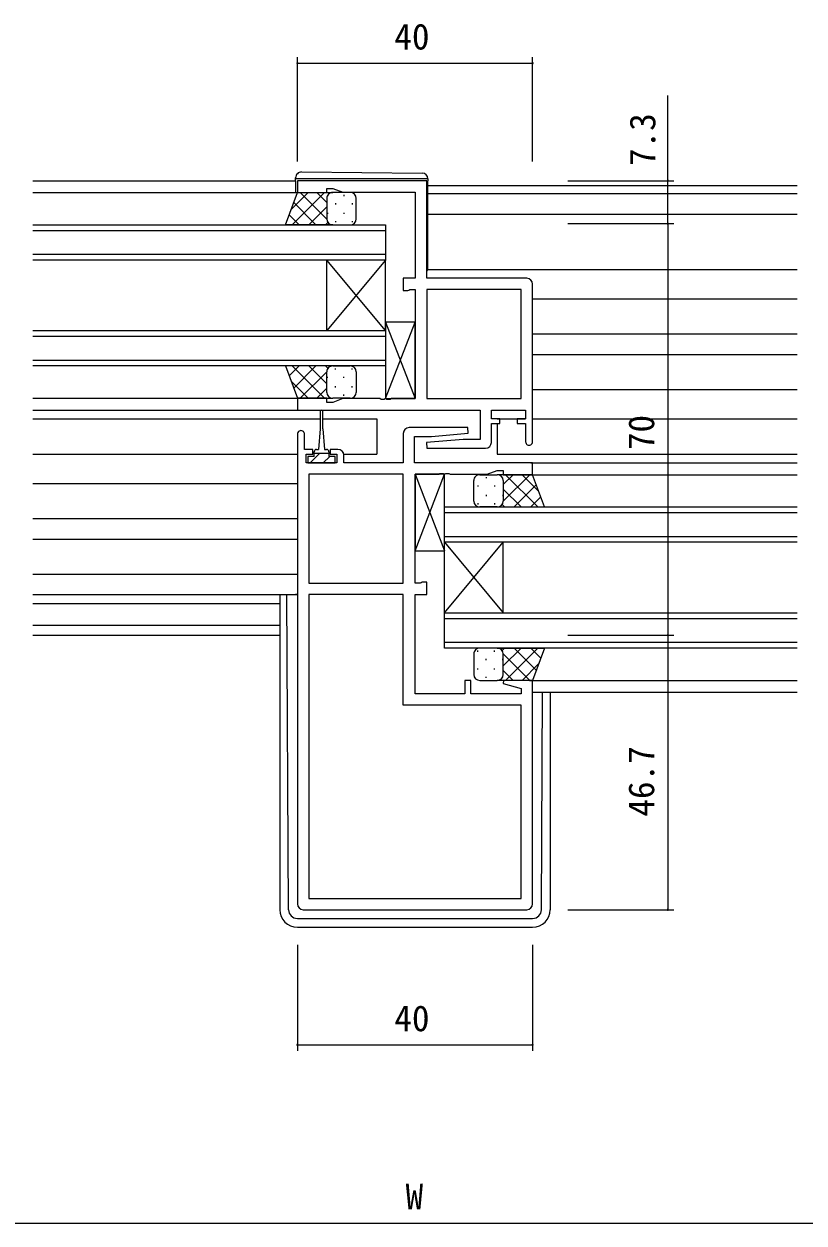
# Model space of a CAD drawing. Units: millimetres, scale not verified. Extents: x -567 to 567, y -403 to 403.
# Drawn here: x 150.7 to 283.4, y -228.6 to -24.7 of the extents above; entities that cross this region are included whole.
import ezdxf
from ezdxf.enums import TextEntityAlignment as Align

# ---------------------------------------------------------------- set-up
doc = ezdxf.new("R2010")
doc.units = ezdxf.units.MM
doc.header["$LTSCALE"] = 2
for name, color, linetype, lineweight in [('0-1_USER1', 2, 'Continuous', 9), ('0-2_YKK_ZWAK', 4, 'Continuous', 9), ('0-3_YKK_11', 6, 'Continuous', 9), ('0-4_YKK_12', 7, 'Continuous', 9)]:
    doc.layers.add(name, color=color, linetype=linetype, lineweight=lineweight)
doc.styles.add('ＭＳ ゴシック', font='')
doc.styles.get('ＭＳ ゴシック').set_extended_font_data('MS Gothic')

msp = doc.modelspace()

# ---------------------------------------------------------------- linework, layer by layer
at = {"layer": '0-1_USER1'}
for p, q in [((152.238, -51.332), (196.938, -51.332)), ((219.438, -52.132), (282.238, -52.132)), ((152.238, -53.332), (197.738, -53.332)), ((282.238, -53.532), (219.438, -53.532)), ((219.438, -57.032), (282.238, -57.032)), ((212.238, -59.832), (152.238, -59.832)), ((152.238, -63.832), (212.238, -63.832)), ((212.238, -64.832), (152.238, -64.832)), ((202.238, -76.832), (202.238, -64.832)), ((212.238, -76.832), (202.238, -64.832)), ((212.238, -64.832), (202.238, -76.832)), ((212.238, -76.832), (212.238, -64.832)), ((219.438, -66.432), (282.238, -66.432)), ((237.238, -71.432), (282.238, -71.432)), ((237.238, -77.385), (282.238, -77.385)), ((212.238, -77.832), (152.238, -77.832)), ((237.238, -80.878), (282.238, -80.878)), ((152.238, -81.832), (212.238, -81.832)), ((212.238, -82.832), (152.238, -82.832)), ((237.238, -86.832), (282.238, -86.832)), ((152.238, -88.332), (197.238, -88.332)), ((152.238, -90.332), (197.238, -90.332)), ((152.238, -91.832), (201.088, -91.832)), ((201.588, -91.832), (210.738, -91.832)), ((210.738, -91.832), (210.738, -97.832)), ((231.238, -91.832), (236.038, -91.832)), ((231.238, -92.632), (231.238, -97.832)), ((237.238, -91.832), (282.238, -91.832)), ((152.238, -97.832), (197.238, -97.832)), ((205.118, -97.832), (210.738, -97.832)), ((231.238, -97.832), (282.238, -97.832)), ((236.938, -99.332), (282.238, -99.332)), ((236.738, -101.332), (282.238, -101.332)), ((152.238, -102.832), (197.238, -102.832)), ((282.238, -107.832), (222.238, -107.832)), ((152.238, -108.785), (197.238, -108.785)), ((222.238, -111.832), (282.238, -111.832)), ((152.238, -112.278), (197.238, -112.278)), ((222.238, -124.832), (222.238, -112.832)), ((222.238, -124.832), (232.238, -112.832)), ((222.238, -112.832), (232.238, -124.832)), ((232.238, -124.832), (232.238, -112.832)), ((152.238, -118.232), (197.238, -118.232)), ((152.238, -123.232), (194.238, -123.232)), ((282.238, -125.832), (222.238, -125.832)), ((194.238, -127.002), (152.238, -127.002)), ((152.238, -128.632), (194.238, -128.632)), ((222.238, -129.832), (282.238, -129.832)), ((236.738, -136.332), (282.238, -136.332)), ((237.238, -138.332), (282.238, -138.332))]:
    msp.add_line(p, q, dxfattribs=at)
for points in [[(152.238, -58.832), (212.238, -58.832), (212.238, -64.832)], [(152.238, -76.832), (212.238, -76.832), (212.238, -82.832)], [(282.238, -112.832), (222.238, -112.832), (222.238, -106.832), (282.238, -106.832)], [(282.238, -130.832), (222.238, -130.832), (222.238, -124.832), (282.238, -124.832)]]:
    msp.add_lwpolyline(points, dxfattribs=at)
at = {"layer": '0-2_YKK_ZWAK'}
for p, q in [((196.938, -51.032), (196.938, -50.844)), ((197.947, -49.844), (218.447, -50.023)), ((197.442, -51.032), (196.938, -51.032)), ((196.938, -51.332), (196.938, -51.032)), ((196.938, -51.332), (196.938, -53.332)), ((218.942, -51.032), (197.442, -51.032)), ((219.438, -51.032), (219.438, -51.332)), ((219.438, -66.332), (219.438, -51.332)), ((199.041, -53.332), (196.208, -56.165)), ((201.87, -53.332), (196.37, -58.832)), ((200.39, -58.832), (196.612, -55.054)), ((202.238, -57.852), (197.718, -53.332)), ((202.238, -55.023), (200.546, -53.332)), ((202.238, -54.332), (202.238, -57.832)), ((202.238, -54.332), (202.238, -57.832)), ((202.328, -53.917), (202.328, -53.952)), ((206.238, -53.332), (203.238, -53.332)), ((205.158, -53.752), (205.158, -53.952)), ((207.238, -57.832), (207.238, -54.332)), ((202.238, -55.792), (199.198, -58.832)), ((202.328, -56.782), (202.328, -56.982)), ((203.743, -55.167), (203.743, -55.367)), ((205.158, -56.782), (205.158, -56.982)), ((206.573, -55.167), (206.573, -55.367)), ((197.561, -58.832), (195.858, -57.128)), ((202.433, -58.425), (202.027, -58.832)), ((203.218, -58.832), (203.218, -58.831)), ((203.238, -58.832), (206.238, -58.832)), ((203.743, -58.197), (203.743, -58.397)), ((206.573, -58.197), (206.573, -58.397)), ((212.238, -88.402), (217.238, -75.402)), ((212.238, -75.402), (217.238, -88.402)), ((197.561, -82.832), (195.858, -84.535)), ((201.87, -88.332), (196.37, -82.832)), ((200.39, -82.832), (196.612, -86.609)), ((202.238, -85.871), (199.198, -82.832)), ((202.433, -83.238), (202.027, -82.832)), ((203.218, -82.832), (203.218, -82.832)), ((203.238, -82.832), (206.238, -82.832)), ((203.743, -83.467), (203.743, -83.267)), ((206.573, -83.467), (206.573, -83.267)), ((199.041, -88.332), (196.208, -85.498)), ((202.238, -83.811), (197.718, -88.332)), ((202.238, -87.332), (202.238, -83.832)), ((202.238, -87.332), (202.238, -83.832)), ((202.328, -84.882), (202.328, -84.682)), ((205.158, -84.882), (205.158, -84.682)), ((207.238, -83.832), (207.238, -87.332)), ((202.238, -86.64), (200.546, -88.332)), ((203.743, -86.497), (203.743, -86.297)), ((206.573, -86.497), (206.573, -86.297)), ((202.328, -87.746), (202.328, -87.712)), ((206.238, -88.332), (203.238, -88.332)), ((205.158, -87.912), (205.158, -87.712)), ((201.588, -93.532), (201.588, -90.582)), ((201.588, -93.532), (201.838, -97.032)), ((200.981, -97.732), (199.381, -99.332)), ((200.088, -98.232), (200.088, -97.432)), ((202.588, -97.732), (200.088, -97.732)), ((200.488, -97.032), (200.838, -97.032)), ((201.838, -97.032), (202.188, -97.032)), ((202.588, -97.432), (202.588, -98.232)), ((202.726, -98.232), (201.626, -99.332)), ((217.238, -114.262), (222.238, -101.262)), ((217.238, -101.262), (222.238, -114.262)), ((228.238, -101.332), (231.238, -101.332)), ((229.318, -101.752), (229.318, -101.952)), ((232.148, -101.917), (232.148, -101.952)), ((232.238, -103.023), (233.93, -101.332)), ((232.238, -105.852), (236.758, -101.332)), ((232.606, -101.332), (238.106, -106.832)), ((235.435, -101.332), (238.269, -104.165)), ((227.238, -105.832), (227.238, -102.332)), ((227.903, -103.167), (227.903, -103.367)), ((230.733, -103.167), (230.733, -103.367)), ((232.238, -102.332), (232.238, -105.832)), ((232.238, -102.332), (232.238, -105.832)), ((232.238, -103.792), (235.278, -106.832)), ((234.087, -106.832), (237.864, -103.054)), ((229.318, -104.782), (229.318, -104.982)), ((232.148, -104.782), (232.148, -104.982)), ((236.915, -106.832), (238.619, -105.128)), ((227.903, -106.197), (227.903, -106.397)), ((231.238, -106.832), (228.238, -106.832)), ((230.733, -106.197), (230.733, -106.397)), ((231.258, -106.832), (231.258, -106.831)), ((232.043, -106.425), (232.449, -106.832)), ((152.238, -121.732), (197.238, -121.732)), ((194.238, -121.732), (194.238, -175.329)), ((195.731, -175.336), (195.447, -121.732)), ((197.238, -121.732), (196.938, -121.732)), ((227.238, -131.832), (227.238, -135.332)), ((227.903, -131.467), (227.903, -131.267)), ((231.238, -130.832), (228.238, -130.832)), ((230.733, -131.467), (230.733, -131.267)), ((231.258, -130.832), (231.258, -130.832)), ((232.043, -131.238), (232.449, -130.832)), ((232.238, -133.871), (235.278, -130.832)), ((232.238, -131.811), (236.758, -136.332)), ((232.238, -135.332), (232.238, -131.832)), ((232.238, -135.332), (232.238, -131.832)), ((232.606, -136.332), (238.106, -130.832)), ((234.087, -130.832), (237.864, -134.609)), ((236.915, -130.832), (238.619, -132.535)), ((227.903, -134.497), (227.903, -134.297)), ((229.318, -132.882), (229.318, -132.682)), ((230.733, -134.497), (230.733, -134.297)), ((232.148, -132.882), (232.148, -132.682)), ((235.435, -136.332), (238.269, -133.498)), ((228.238, -136.332), (231.238, -136.332)), ((229.318, -135.912), (229.318, -135.712)), ((232.148, -135.746), (232.148, -135.712)), ((232.238, -134.64), (233.93, -136.332)), ((238.745, -175.336), (238.949, -138.332)), ((240.238, -138.332), (240.238, -175.329)), ((197.231, -176.829), (237.245, -176.829)), ((197.238, -178.329), (237.238, -178.329))]:
    msp.add_line(p, q, dxfattribs=at)
for points in [[(219.438, -51.023), (219.438, -51.032), (218.942, -51.032)], [(203.238, -58.832), (195.238, -58.832), (197.238, -53.332), (203.238, -53.332)], [(203.238, -82.832), (195.238, -82.832), (197.238, -88.332), (203.238, -88.332)], [(201.088, -90.582), (201.088, -93.532), (200.838, -97.032)], [(200.088, -98.232), (199.038, -98.232), (199.038, -99.332), (203.638, -99.332), (203.638, -98.232), (202.588, -98.232)], [(231.238, -106.832), (239.238, -106.832), (237.238, -101.332), (231.238, -101.332)], [(231.238, -130.832), (239.238, -130.832), (237.238, -136.332), (231.238, -136.332)]]:
    msp.add_lwpolyline(points, dxfattribs=at)
for points in [[(212.238, -88.402), (217.238, -88.402), (217.238, -75.402), (212.238, -75.402)], [(217.238, -114.262), (222.238, -114.262), (222.238, -101.262), (217.238, -101.262)]]:
    msp.add_lwpolyline(points, close=True, dxfattribs=at)
for centre, radius, start, end in [((197.938, -50.844), 1, 89.5, 180), ((218.438, -51.023), 1, 0, 89.5), ((203.238, -54.332), 1, 90.0001, 180.0001), ((203.238, -54.332), 1, 90.0001, 180.0001), ((206.238, -54.332), 1, 0.0001, 90.0001), ((203.238, -57.832), 1, 180.0001, 270.0001), ((203.238, -57.832), 1, 180.0001, 270.0001), ((206.238, -57.832), 1, 270.0001, 0.0001), ((218.938, -66.332), 0.5, 306.86983, 0), ((203.238, -83.832), 1, 89.9999, 179.9999), ((203.238, -83.832), 1, 89.9999, 179.9999), ((206.238, -83.832), 1, 359.9999, 89.9999), ((203.238, -87.332), 1, 179.9999, 269.9999), ((203.238, -87.332), 1, 179.9999, 269.9999), ((206.238, -87.332), 1, 269.9999, 359.9999), ((201.338, -90.582), 0.25, 0, 180), ((200.488, -97.432), 0.4, 90, 180), ((202.188, -97.432), 0.4, 0, 90), ((228.238, -102.332), 1, 89.9999, 179.9999), ((231.238, -102.332), 1, 359.9999, 89.9999), ((231.238, -102.332), 1, 359.9999, 89.9999), ((228.238, -105.832), 1, 179.9999, 269.9999), ((231.238, -105.832), 1, 269.9999, 359.9999), ((231.238, -105.832), 1, 269.9999, 359.9999), ((228.238, -131.832), 1, 90.0001, 180.0001), ((231.238, -131.832), 1, 0.0001, 90.0001), ((231.238, -131.832), 1, 0.0001, 90.0001), ((228.238, -135.332), 1, 180.0001, 270.0001), ((231.238, -135.332), 1, 270.0001, 0.0001), ((231.238, -135.332), 1, 270.0001, 0.0001), ((197.238, -175.329), 3, 180, 270), ((197.231, -175.329), 1.5, 180.27724, 270), ((237.238, -175.329), 3, 270, 0), ((237.245, -175.329), 1.5, 270, 359.72276)]:
    msp.add_arc(centre, radius, start, end, dxfattribs=at)
at = {"layer": '0-3_YKK_11'}
for p, q in [((197.238, -48.032), (197.238, -30.332)), ((237.238, -48.032), (237.238, -30.332)), ((197.238, -31.332), (237.238, -31.332)), ((243.239, -51.332), (261.239, -51.332)), ((243.239, -58.632), (261.239, -58.632)), ((260.239, -58.632), (260.239, -128.632)), ((243.238, -128.632), (261.239, -128.632)), ((243.239, -128.632), (261.239, -128.632)), ((260.239, -128.632), (260.239, -175.332)), ((243.238, -175.332), (261.239, -175.332)), ((197.238, -181.329), (197.238, -199.329)), ((237.238, -181.329), (237.238, -199.329)), ((197.238, -198.329), (237.238, -198.329)), ((54.238, -228.632), (380.238, -228.632))]:
    msp.add_line(p, q, dxfattribs=at)
msp.add_lwpolyline([(260.239, -58.632), (260.239, -51.332), (260.239, -36.832)], dxfattribs=at)
for centre, start, end in [((197.238, -31.332), 0, 180), ((197.238, -31.332), 180, 0), ((237.238, -31.332), 0, 180), ((237.238, -31.332), 180, 0), ((260.239, -51.332), 90, 270), ((260.239, -51.332), 270, 90), ((260.239, -58.632), 90, 270), ((260.239, -58.632), 90, 270), ((260.239, -58.632), 270, 90), ((260.239, -58.632), 270, 90), ((260.239, -128.632), 90, 270), ((260.239, -128.632), 90, 270), ((260.239, -128.632), 270, 90), ((260.239, -128.632), 270, 90), ((260.239, -175.332), 90, 270), ((260.239, -175.332), 270, 90), ((197.238, -198.329), 0, 180), ((197.238, -198.329), 180, 0), ((237.238, -198.329), 0, 180), ((237.238, -198.329), 180, 0)]:
    msp.add_arc(centre, 0.106, start, end, dxfattribs=at)
at = {"layer": '0-4_YKK_12'}
for p, q in [((237.238, -95.732), (237.238, -68.932)), ((219.238, -69.862), (219.238, -88.402)), ((197.238, -94.432), (197.238, -174.332)), ((199.168, -101.262), (199.168, -119.802)), ((199.168, -121.732), (199.168, -173.402)), ((198.238, -175.332), (236.238, -175.332))]:
    msp.add_line(p, q, dxfattribs=at)
for points in [[(236.238, -67.932), (219.238, -67.932), (219.238, -51.332), (197.238, -51.332), (197.238, -53.332), (202.238, -53.332), (202.238, -52.632), (203.238, -52.632), (204.969, -53.262), (217.238, -53.262), (217.238, -67.932), (215.238, -67.932), (215.238, -70.032), (216.038, -70.032), (216.202, -69.947), (216.365, -69.862), (217.238, -69.862), (217.238, -88.402), (213.196, -88.402), (213.013, -88.522), (212.463, -88.522), (212.28, -88.402), (212.196, -88.402), (212.013, -88.522), (211.463, -88.522), (211.28, -88.402), (204.969, -88.402), (203.238, -89.032), (202.238, -89.032), (202.238, -88.332), (197.238, -88.332), (197.238, -90.332)], [(197.238, -90.332), (228.308, -90.332), (228.308, -95.332), (225.431, -95.332), (219.218, -95.875), (219.26, -96.832), (229.238, -96.832)], [(230.238, -95.832), (230.238, -92.632), (231.638, -92.632), (231.638, -91.832), (230.238, -91.832), (230.238, -90.332), (236.038, -90.332), (236.038, -91.832), (234.638, -91.832), (234.638, -92.632), (236.038, -92.632), (236.038, -95.732)], [(237.238, -174.332), (237.238, -136.332), (232.278, -136.332), (232.209, -136.854), (235.308, -137.684), (235.308, -138.602), (226.738, -138.602), (226.738, -136.332), (225.738, -136.332), (225.738, -138.602), (217.238, -138.602), (217.238, -121.732), (219.238, -121.732), (219.238, -119.632), (218.438, -119.632), (218.274, -119.717), (218.111, -119.802), (217.238, -119.802), (217.238, -101.262), (221.28, -101.262), (221.463, -101.142), (222.013, -101.142), (222.196, -101.262), (222.28, -101.262), (222.463, -101.142), (223.013, -101.142), (223.196, -101.262), (229.507, -101.262), (231.238, -100.632), (232.238, -100.632), (232.238, -101.332), (237.238, -101.332), (237.238, -99.332), (217.168, -99.332), (217.168, -94.832), (220.045, -94.832), (226.258, -94.288), (226.216, -93.332), (216.238, -93.332)], [(204.138, -97.032), (202.838, -97.032), (202.838, -97.832), (203.938, -97.832), (203.938, -99.332), (198.738, -99.332), (198.738, -97.832), (199.838, -97.832), (199.838, -97.032), (198.438, -97.032), (198.438, -94.432)], [(215.238, -94.332), (215.238, -99.332), (205.138, -99.332), (205.138, -98.032)]]:
    msp.add_lwpolyline(points, dxfattribs=at)
for points in [[(219.238, -69.862), (219.238, -88.402), (235.308, -88.402), (235.308, -69.862)], [(199.168, -101.262), (199.168, -119.802), (215.238, -119.802), (215.238, -101.262)], [(199.168, -121.732), (199.168, -173.402), (235.308, -173.402), (235.308, -140.532), (215.238, -140.532), (215.238, -121.732)]]:
    msp.add_lwpolyline(points, close=True, dxfattribs=at)
for centre, radius, start, end in [((236.238, -68.932), 1, 0.00001, 89.99999), ((216.238, -94.332), 1, 90.00001, 179.99999), ((197.838, -94.432), 0.6, 359.99999, 180.00001), ((229.238, -95.832), 1, 270.00001, 359.99999), ((236.638, -95.732), 0.6, 179.99999, 0.00001), ((204.138, -98.032), 1, 0.00001, 89.99999), ((198.238, -174.332), 1, 180.00001, 269.99999), ((236.238, -174.332), 1, 270.00001, 359.99999)]:
    msp.add_arc(centre, radius, start, end, dxfattribs=at)

# ---------------------------------------------------------------- texts
at = {"layer": '0-3_YKK_11', "style": 'ＭＳ ゴシック'}
for s, p in [('40', (213.718, -30.332)), ('40', (213.718, -197.329)), ('W', (215.638, -227.632))]:
    msp.add_text(s, height=4.399, dxfattribs=at).set_placement(p, align=Align.BOTTOM_LEFT)
for s, p in [('7.3', (259.439, -48.832)), ('70', (259.239, -97.152)), ('46.7', (259.239, -159.502))]:
    msp.add_text(s, height=4.399, rotation=90, dxfattribs=at).set_placement(p, align=Align.BOTTOM_LEFT)

doc.saveas('drawing.dxf')
